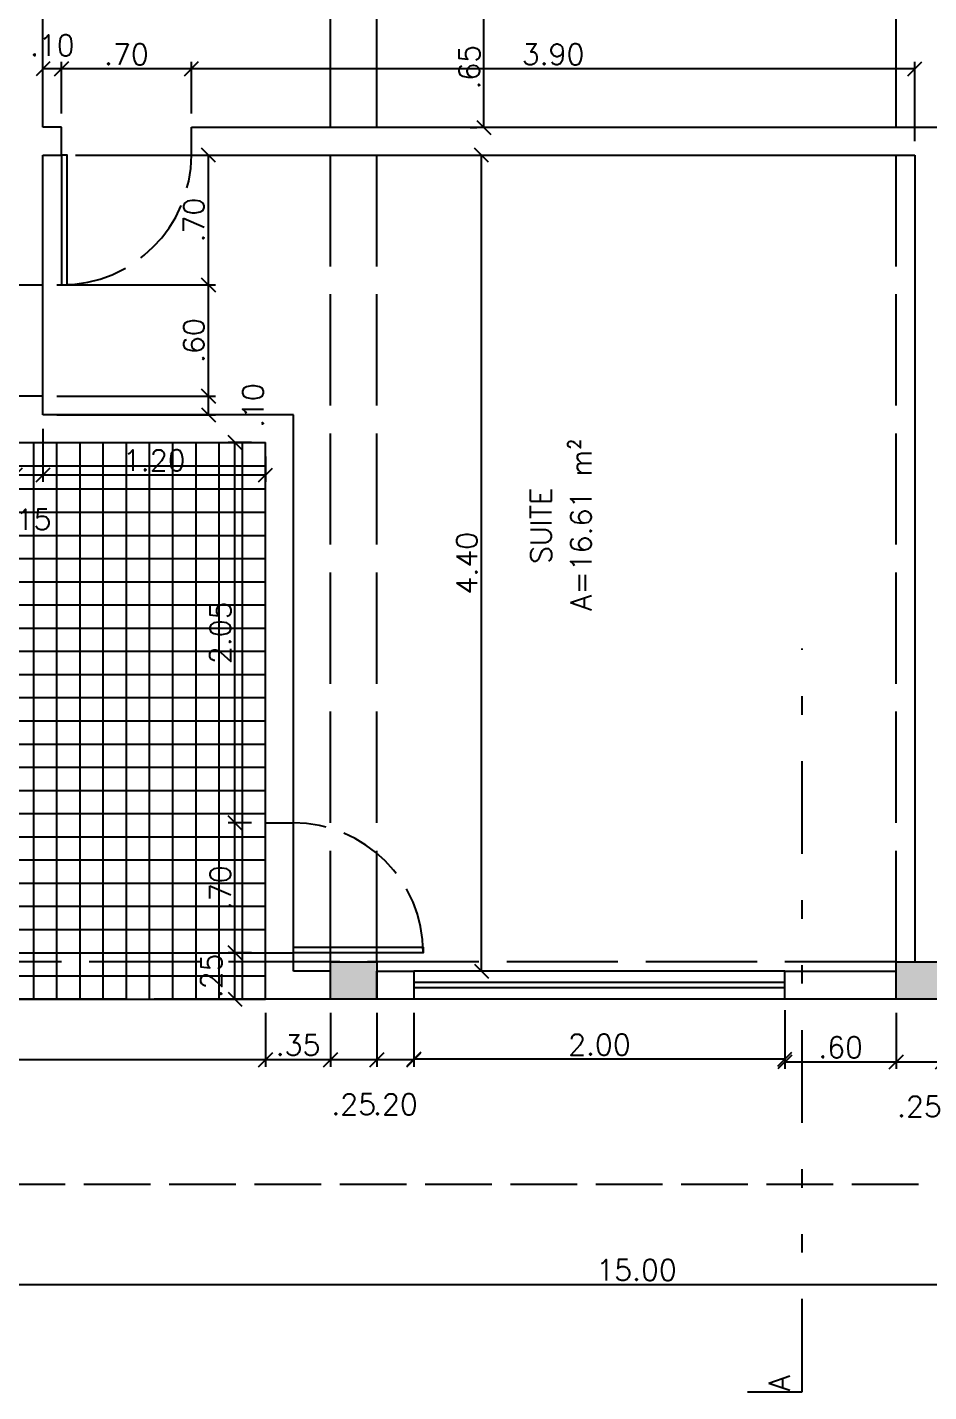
# Model space of a CAD drawing. Header units: inches. Extents: x -2 to 120, y -6 to 26.
# Drawn here: x 55.26 to 60.12, y -3.7 to 3.66 of the extents above; entities that cross this region are included whole.
import ezdxf

# ---------------------------------------------------------------- set-up
doc = ezdxf.new("R2010")
doc.units = ezdxf.units.IN
doc.header["$MEASUREMENT"] = 0
doc.linetypes.add('ACAD_ISO02W100', pattern=[15, 12, -3])
doc.linetypes.add('DIVIDE', pattern=[1.25, 0.5, -0.25, 0, -0.25, 0, -0.25])
for name, color, linetype in [('Alvenaria', 4, 'Continuous'), ('ARQ-COTAS', 1, 'Continuous'), ('ARQ-LINHACORTE', 3, 'DIVIDE'), ('ARQ-TEXTO2', 2, 'Continuous'), ('ARQ-TEXTO3', 3, 'Continuous'), ('Estrutura', 6, 'Continuous'), ('Hachura', 8, 'Continuous'), ('Janela', 3, 'Continuous'), ('Peitoril', 1, 'Continuous'), ('Porta', 3, 'Continuous'), ('Projecao', 1, 'ACAD_ISO02W100'), ('Soleira', 1, 'Continuous')]:
    doc.layers.add(name, color=color, linetype=linetype)
doc.layers.get('0').off()
doc.styles.add('ROMANS', font='romans.shx')
doc.dimstyles.new('1-75', dxfattribs={"dimscale": 0.75, "dimtxt": 0.15, "dimasz": 0.1, "dimexe": 0.05, "dimexo": 0.1, "dimgap": 0.03, "dimtad": 1, "dimzin": 5, "dimdsep": 46, "dimtxsty": 'ROMANS', "dimblk": 'OBLIQUE', "dimcen": 0, "dimclrd": 256, "dimclre": 256, "dimclrt": 2, "dimadec": 0, "dimazin": 0, "dimtfac": 1, "dimtofl": 0, "dimtmove": 2, "dimatfit": 3, "dimfxl": 0.04, "dimtolj": 1, "dimtzin": 1, "dimarcsym": 0})

# ---------------------------------------------------------------- blocks, each defined once
blk = doc.blocks.new('_Oblique')
at = {"color": 0, "linetype": 'ByBlock', "lineweight": -2}
blk.add_line((-0.5, -0.5), (0.5, 0.5), dxfattribs=at)
blk = doc.blocks.new('*D672')
at = {"layer": 'ARQ-COTAS', "lineweight": -2, "transparency": 16777216}
for p, q in [((55.4191, 1.6694), (56.2736, 1.6694)), ((56.2361, 1.5694), (56.2361, 1.6694)), ((55.4191, 1.5694), (56.2736, 1.5694))]:
    blk.add_line(p, q, dxfattribs=at)
at = {"layer": 'DEFPOINTS', "color": 0, "transparency": 16777216}
for p in [(55.3441, 1.6694), (56.2361, 1.6694), (55.3441, 1.5694)]:
    blk.add_point(p, dxfattribs=at)
at = {"layer": 'ARQ-COTAS', "lineweight": -2, "transparency": 16777216, "xscale": 0.07500000000000001, "yscale": 0.07500000000000001, "zscale": 0.07500000000000001}
for p, rotation in [((56.2361, 1.6694), 90), ((56.2361, 1.5694), 270)]:
    blk.add_blockref('_Oblique', p, dxfattribs=dict(at, rotation=rotation))
at = {"layer": 'ARQ-COTAS', "color": 2, "transparency": 16777216, "insert": (56.4761, 1.6194), "char_height": 0.1125, "attachment_point": 5, "rotation": 90, "style": 'ROMANS'}
blk.add_mtext('\\A1;.10', dxfattribs=at)
blk = doc.blocks.new('*D714')
at = {"layer": 'ARQ-COTAS', "lineweight": -2, "transparency": 16777216}
for p, q in [((59.9441, -1.6556), (59.9441, -1.9575)), ((60.1941, -1.6556), (60.1941, -1.9575)), ((60.1941, -1.92), (59.9441, -1.92))]:
    blk.add_line(p, q, dxfattribs=at)
at = {"layer": 'DEFPOINTS', "color": 0, "transparency": 16777216}
for p in [(59.9441, -1.5806), (60.1941, -1.5806), (59.9441, -1.92)]:
    blk.add_point(p, dxfattribs=at)
at = {"layer": 'ARQ-COTAS', "lineweight": -2, "transparency": 16777216, "xscale": 0.07500000000000001, "yscale": 0.07500000000000001, "zscale": 0.07500000000000001, "rotation": 180}
blk.add_blockref('_Oblique', (59.9441, -1.92), dxfattribs=at)
at = {"layer": 'ARQ-COTAS', "lineweight": -2, "transparency": 16777216, "xscale": 0.07500000000000001, "yscale": 0.07500000000000001, "zscale": 0.07500000000000001}
blk.add_blockref('_Oblique', (60.1941, -1.92), dxfattribs=at)
at = {"layer": 'ARQ-COTAS', "color": 2, "transparency": 16777216, "insert": (60.0691, -2.16), "char_height": 0.1125, "attachment_point": 5, "style": 'ROMANS'}
blk.add_mtext('\\A1;.25', dxfattribs=at)
blk = doc.blocks.new('*D715')
at = {"layer": 'ARQ-COTAS', "lineweight": -2, "transparency": 16777216}
for p, q in [((59.3441, -1.6556), (59.3441, -1.9575)), ((59.9441, -1.6556), (59.9441, -1.9575)), ((59.9441, -1.92), (59.3441, -1.92))]:
    blk.add_line(p, q, dxfattribs=at)
at = {"layer": 'DEFPOINTS', "color": 0, "transparency": 16777216}
for p in [(59.3441, -1.5806), (59.9441, -1.5806), (59.3441, -1.92)]:
    blk.add_point(p, dxfattribs=at)
at = {"layer": 'ARQ-COTAS', "lineweight": -2, "transparency": 16777216, "xscale": 0.07500000000000001, "yscale": 0.07500000000000001, "zscale": 0.07500000000000001, "rotation": 180}
blk.add_blockref('_Oblique', (59.3441, -1.92), dxfattribs=at)
at = {"layer": 'ARQ-COTAS', "lineweight": -2, "transparency": 16777216, "xscale": 0.07500000000000001, "yscale": 0.07500000000000001, "zscale": 0.07500000000000001}
blk.add_blockref('_Oblique', (59.9441, -1.92), dxfattribs=at)
at = {"layer": 'ARQ-COTAS', "color": 2, "transparency": 16777216, "insert": (59.6441, -1.8413), "char_height": 0.1125, "attachment_point": 5, "style": 'ROMANS'}
blk.add_mtext('\\A1;.60', dxfattribs=at)
blk = doc.blocks.new('*D716')
at = {"layer": 'ARQ-COTAS', "lineweight": -2, "transparency": 16777216}
for p, q in [((57.3441, -1.6556), (57.3441, -1.9427)), ((59.3441, -1.6408), (59.3441, -1.9427)), ((59.3441, -1.9052), (57.3441, -1.9052))]:
    blk.add_line(p, q, dxfattribs=at)
at = {"layer": 'DEFPOINTS', "color": 0, "transparency": 16777216}
for p in [(57.3441, -1.5806), (59.3441, -1.5658), (57.3441, -1.9052)]:
    blk.add_point(p, dxfattribs=at)
at = {"layer": 'ARQ-COTAS', "lineweight": -2, "transparency": 16777216, "xscale": 0.07500000000000001, "yscale": 0.07500000000000001, "zscale": 0.07500000000000001, "rotation": 180}
blk.add_blockref('_Oblique', (57.3441, -1.9052), dxfattribs=at)
at = {"layer": 'ARQ-COTAS', "lineweight": -2, "transparency": 16777216, "xscale": 0.07500000000000001, "yscale": 0.07500000000000001, "zscale": 0.07500000000000001}
blk.add_blockref('_Oblique', (59.3441, -1.9052), dxfattribs=at)
at = {"layer": 'ARQ-COTAS', "color": 2, "transparency": 16777216, "insert": (58.3441, -1.8265), "char_height": 0.1125, "attachment_point": 5, "style": 'ROMANS'}
blk.add_mtext('\\A1;2.00', dxfattribs=at)
blk = doc.blocks.new('*D717')
at = {"layer": 'ARQ-COTAS', "lineweight": -2, "transparency": 16777216}
for p, q in [((57.1441, -1.6556), (57.1441, -1.9454)), ((57.3441, -1.6556), (57.3441, -1.9454)), ((57.3441, -1.9079), (57.1441, -1.9079))]:
    blk.add_line(p, q, dxfattribs=at)
at = {"layer": 'DEFPOINTS', "color": 0, "transparency": 16777216}
for p in [(57.1441, -1.5806), (57.3441, -1.5806), (57.1441, -1.9079)]:
    blk.add_point(p, dxfattribs=at)
at = {"layer": 'ARQ-COTAS', "lineweight": -2, "transparency": 16777216, "xscale": 0.07500000000000001, "yscale": 0.07500000000000001, "zscale": 0.07500000000000001, "rotation": 180}
blk.add_blockref('_Oblique', (57.1441, -1.9079), dxfattribs=at)
at = {"layer": 'ARQ-COTAS', "lineweight": -2, "transparency": 16777216, "xscale": 0.07500000000000001, "yscale": 0.07500000000000001, "zscale": 0.07500000000000001}
blk.add_blockref('_Oblique', (57.3441, -1.9079), dxfattribs=at)
at = {"layer": 'ARQ-COTAS', "color": 2, "transparency": 16777216, "insert": (57.2441, -2.1479), "char_height": 0.1125, "attachment_point": 5, "style": 'ROMANS'}
blk.add_mtext('\\A1;.20', dxfattribs=at)
blk = doc.blocks.new('*D718')
at = {"layer": 'ARQ-COTAS', "lineweight": -2, "transparency": 16777216}
for p, q in [((56.8941, -1.6556), (56.8941, -1.9454)), ((57.1441, -1.6556), (57.1441, -1.9454)), ((57.1441, -1.9079), (56.8941, -1.9079))]:
    blk.add_line(p, q, dxfattribs=at)
at = {"layer": 'DEFPOINTS', "color": 0, "transparency": 16777216}
for p in [(56.8941, -1.5806), (57.1441, -1.5806), (56.8941, -1.9079)]:
    blk.add_point(p, dxfattribs=at)
at = {"layer": 'ARQ-COTAS', "lineweight": -2, "transparency": 16777216, "xscale": 0.07500000000000001, "yscale": 0.07500000000000001, "zscale": 0.07500000000000001, "rotation": 180}
blk.add_blockref('_Oblique', (56.8941, -1.9079), dxfattribs=at)
at = {"layer": 'ARQ-COTAS', "lineweight": -2, "transparency": 16777216, "xscale": 0.07500000000000001, "yscale": 0.07500000000000001, "zscale": 0.07500000000000001}
blk.add_blockref('_Oblique', (57.1441, -1.9079), dxfattribs=at)
at = {"layer": 'ARQ-COTAS', "color": 2, "transparency": 16777216, "insert": (57.0191, -2.1479), "char_height": 0.1125, "attachment_point": 5, "style": 'ROMANS'}
blk.add_mtext('\\A1;.25', dxfattribs=at)
blk = doc.blocks.new('*D719')
at = {"layer": 'ARQ-COTAS', "lineweight": -2, "transparency": 16777216}
for p, q in [((56.5441, -1.6556), (56.5441, -1.9454)), ((56.8941, -1.6556), (56.8941, -1.9454)), ((56.8941, -1.9079), (56.5441, -1.9079))]:
    blk.add_line(p, q, dxfattribs=at)
at = {"layer": 'DEFPOINTS', "color": 0, "transparency": 16777216}
for p in [(56.5441, -1.5806), (56.8941, -1.5806), (56.5441, -1.9079)]:
    blk.add_point(p, dxfattribs=at)
at = {"layer": 'ARQ-COTAS', "lineweight": -2, "transparency": 16777216, "xscale": 0.07500000000000001, "yscale": 0.07500000000000001, "zscale": 0.07500000000000001, "rotation": 180}
blk.add_blockref('_Oblique', (56.5441, -1.9079), dxfattribs=at)
at = {"layer": 'ARQ-COTAS', "lineweight": -2, "transparency": 16777216, "xscale": 0.07500000000000001, "yscale": 0.07500000000000001, "zscale": 0.07500000000000001}
blk.add_blockref('_Oblique', (56.8941, -1.9079), dxfattribs=at)
at = {"layer": 'ARQ-COTAS', "color": 2, "transparency": 16777216, "insert": (56.7191, -1.8291), "char_height": 0.1125, "attachment_point": 5, "style": 'ROMANS'}
blk.add_mtext('\\A1;.35', dxfattribs=at)
blk = doc.blocks.new('*D720')
at = {"layer": 'ARQ-COTAS', "lineweight": -2, "transparency": 16777216}
for p, q in [((52.2441, -1.6556), (52.2441, -1.9454)), ((56.5441, -1.6556), (56.5441, -1.9454)), ((56.5441, -1.9079), (52.2441, -1.9079))]:
    blk.add_line(p, q, dxfattribs=at)
at = {"layer": 'DEFPOINTS', "color": 0, "transparency": 16777216}
for p in [(52.2441, -1.5806), (56.5441, -1.5806), (52.2441, -1.9079)]:
    blk.add_point(p, dxfattribs=at)
at = {"layer": 'ARQ-COTAS', "lineweight": -2, "transparency": 16777216, "xscale": 0.07500000000000001, "yscale": 0.07500000000000001, "zscale": 0.07500000000000001, "rotation": 180}
blk.add_blockref('_Oblique', (52.2441, -1.9079), dxfattribs=at)
at = {"layer": 'ARQ-COTAS', "lineweight": -2, "transparency": 16777216, "xscale": 0.07500000000000001, "yscale": 0.07500000000000001, "zscale": 0.07500000000000001}
blk.add_blockref('_Oblique', (56.5441, -1.9079), dxfattribs=at)
at = {"layer": 'ARQ-COTAS', "color": 2, "transparency": 16777216, "insert": (54.3941, -1.8291), "char_height": 0.1125, "attachment_point": 5, "style": 'ROMANS'}
blk.add_mtext('\\A1;4.30', dxfattribs=at)
blk = doc.blocks.new('*D722')
at = {"layer": 'ARQ-COTAS', "lineweight": -2, "transparency": 16777216}
for p, q in [((51.0441, -2.6556), (51.0441, -3.158)), ((66.0441, -2.6556), (66.0441, -3.158)), ((66.0441, -3.1205), (51.0441, -3.1205))]:
    blk.add_line(p, q, dxfattribs=at)
at = {"layer": 'DEFPOINTS', "color": 0, "transparency": 16777216}
for p in [(51.0441, -2.5806), (66.0441, -2.5806), (51.0441, -3.1205)]:
    blk.add_point(p, dxfattribs=at)
at = {"layer": 'ARQ-COTAS', "lineweight": -2, "transparency": 16777216, "xscale": 0.07500000000000001, "yscale": 0.07500000000000001, "zscale": 0.07500000000000001, "rotation": 180}
blk.add_blockref('_Oblique', (51.0441, -3.1205), dxfattribs=at)
at = {"layer": 'ARQ-COTAS', "lineweight": -2, "transparency": 16777216, "xscale": 0.07500000000000001, "yscale": 0.07500000000000001, "zscale": 0.07500000000000001}
blk.add_blockref('_Oblique', (66.0441, -3.1205), dxfattribs=at)
at = {"layer": 'ARQ-COTAS', "color": 2, "transparency": 16777216, "insert": (58.5441, -3.0418), "char_height": 0.1125, "attachment_point": 5, "style": 'ROMANS'}
blk.add_mtext('\\A1;15.00', dxfattribs=at)
blk = doc.blocks.new('*D733')
at = {"layer": 'ARQ-COTAS', "lineweight": -2, "transparency": 16777216}
for p, q in [((56.1441, 3.1944), (56.1441, 3.4715)), ((60.0441, 3.0444), (60.0441, 3.4715)), ((60.0441, 3.434), (56.1441, 3.434))]:
    blk.add_line(p, q, dxfattribs=at)
at = {"layer": 'DEFPOINTS', "color": 0, "transparency": 16777216}
for p in [(56.1441, 3.434), (56.1441, 3.1194), (60.0441, 2.9694)]:
    blk.add_point(p, dxfattribs=at)
at = {"layer": 'ARQ-COTAS', "lineweight": -2, "transparency": 16777216, "xscale": 0.07500000000000001, "yscale": 0.07500000000000001, "zscale": 0.07500000000000001, "rotation": 180}
blk.add_blockref('_Oblique', (56.1441, 3.434), dxfattribs=at)
at = {"layer": 'ARQ-COTAS', "lineweight": -2, "transparency": 16777216, "xscale": 0.07500000000000001, "yscale": 0.07500000000000001, "zscale": 0.07500000000000001}
blk.add_blockref('_Oblique', (60.0441, 3.434), dxfattribs=at)
at = {"layer": 'ARQ-COTAS', "color": 2, "transparency": 16777216, "insert": (58.0941, 3.5128), "char_height": 0.1125, "attachment_point": 5, "style": 'ROMANS'}
blk.add_mtext('\\A1;3.90', dxfattribs=at)
blk = doc.blocks.new('*D734')
at = {"layer": 'ARQ-COTAS', "lineweight": -2, "transparency": 16777216}
for p, q in [((55.4441, 3.1944), (55.4441, 3.4715)), ((56.1441, 3.1944), (56.1441, 3.4715)), ((56.1441, 3.434), (55.4441, 3.434))]:
    blk.add_line(p, q, dxfattribs=at)
at = {"layer": 'DEFPOINTS', "color": 0, "transparency": 16777216}
for p in [(55.4441, 3.434), (55.4441, 3.1194), (56.1441, 3.1194)]:
    blk.add_point(p, dxfattribs=at)
at = {"layer": 'ARQ-COTAS', "lineweight": -2, "transparency": 16777216, "xscale": 0.07500000000000001, "yscale": 0.07500000000000001, "zscale": 0.07500000000000001, "rotation": 180}
blk.add_blockref('_Oblique', (55.4441, 3.434), dxfattribs=at)
at = {"layer": 'ARQ-COTAS', "lineweight": -2, "transparency": 16777216, "xscale": 0.07500000000000001, "yscale": 0.07500000000000001, "zscale": 0.07500000000000001}
blk.add_blockref('_Oblique', (56.1441, 3.434), dxfattribs=at)
at = {"layer": 'ARQ-COTAS', "color": 2, "transparency": 16777216, "insert": (55.7941, 3.5128), "char_height": 0.1125, "attachment_point": 5, "style": 'ROMANS'}
blk.add_mtext('\\A1;.70', dxfattribs=at)
blk = doc.blocks.new('*D735')
at = {"layer": 'ARQ-COTAS', "lineweight": -2, "transparency": 16777216}
for p, q in [((55.3441, 3.1944), (55.3441, 3.4715)), ((55.4441, 3.1944), (55.4441, 3.4715)), ((55.4441, 3.434), (55.3441, 3.434))]:
    blk.add_line(p, q, dxfattribs=at)
at = {"layer": 'DEFPOINTS', "color": 0, "transparency": 16777216}
for p in [(55.3441, 3.434), (55.3441, 3.1194), (55.4441, 3.1194)]:
    blk.add_point(p, dxfattribs=at)
at = {"layer": 'ARQ-COTAS', "lineweight": -2, "transparency": 16777216, "xscale": 0.07500000000000001, "yscale": 0.07500000000000001, "zscale": 0.07500000000000001, "rotation": 180}
blk.add_blockref('_Oblique', (55.3441, 3.434), dxfattribs=at)
at = {"layer": 'ARQ-COTAS', "lineweight": -2, "transparency": 16777216, "xscale": 0.07500000000000001, "yscale": 0.07500000000000001, "zscale": 0.07500000000000001}
blk.add_blockref('_Oblique', (55.4441, 3.434), dxfattribs=at)
at = {"layer": 'ARQ-COTAS', "color": 2, "transparency": 16777216, "insert": (55.3941, 3.5615), "char_height": 0.1125, "attachment_point": 5, "style": 'ROMANS'}
blk.add_mtext('\\A1;.10', dxfattribs=at)
blk = doc.blocks.new('*D774')
at = {"layer": 'ARQ-COTAS', "lineweight": -2, "transparency": 16777216}
for p, q in [((56.4691, 1.4194), (56.3417, 1.4194)), ((56.3792, -0.6306), (56.3792, 1.4194)), ((56.4691, -0.6306), (56.3417, -0.6306))]:
    blk.add_line(p, q, dxfattribs=at)
at = {"layer": 'DEFPOINTS', "color": 0, "transparency": 16777216}
for p in [(56.3792, 1.4194), (56.5441, 1.4194), (56.5441, -0.6306)]:
    blk.add_point(p, dxfattribs=at)
at = {"layer": 'ARQ-COTAS', "lineweight": -2, "transparency": 16777216, "xscale": 0.07500000000000001, "yscale": 0.07500000000000001, "zscale": 0.07500000000000001}
for p, rotation in [((56.3792, 1.4194), 90), ((56.3792, -0.6306), 270)]:
    blk.add_blockref('_Oblique', p, dxfattribs=dict(at, rotation=rotation))
at = {"layer": 'ARQ-COTAS', "color": 2, "transparency": 16777216, "insert": (56.3005, 0.3944), "char_height": 0.1125, "attachment_point": 5, "rotation": 90, "style": 'ROMANS'}
blk.add_mtext('\\A1;2.05', dxfattribs=at)
blk = doc.blocks.new('*D775')
at = {"layer": 'ARQ-COTAS', "lineweight": -2, "transparency": 16777216}
for p, q in [((55.1941, 1.4944), (55.1941, 1.2075)), ((55.3441, 1.4944), (55.3441, 1.2075)), ((55.1941, 1.245), (55.3441, 1.245))]:
    blk.add_line(p, q, dxfattribs=at)
at = {"layer": 'DEFPOINTS', "color": 0, "transparency": 16777216}
for p in [(55.1941, 1.5694), (55.3441, 1.5694), (55.3441, 1.245)]:
    blk.add_point(p, dxfattribs=at)
at = {"layer": 'ARQ-COTAS', "lineweight": -2, "transparency": 16777216, "xscale": 0.07500000000000001, "yscale": 0.07500000000000001, "zscale": 0.07500000000000001, "rotation": 180}
blk.add_blockref('_Oblique', (55.1941, 1.245), dxfattribs=at)
at = {"layer": 'ARQ-COTAS', "lineweight": -2, "transparency": 16777216, "xscale": 0.07500000000000001, "yscale": 0.07500000000000001, "zscale": 0.07500000000000001}
blk.add_blockref('_Oblique', (55.3441, 1.245), dxfattribs=at)
at = {"layer": 'ARQ-COTAS', "color": 2, "transparency": 16777216, "insert": (55.2691, 1.005), "char_height": 0.1125, "attachment_point": 5, "style": 'ROMANS'}
blk.add_mtext('\\A1;.15', dxfattribs=at)
blk = doc.blocks.new('*D777')
at = {"layer": 'ARQ-COTAS', "lineweight": -2, "transparency": 16777216}
for p, q in [((55.3441, 1.4944), (55.3441, 1.2075)), ((56.5441, 1.3444), (56.5441, 1.2075)), ((55.3441, 1.245), (56.5441, 1.245))]:
    blk.add_line(p, q, dxfattribs=at)
at = {"layer": 'DEFPOINTS', "color": 0, "transparency": 16777216}
for p in [(55.3441, 1.5694), (56.5441, 1.4194), (56.5441, 1.245)]:
    blk.add_point(p, dxfattribs=at)
at = {"layer": 'ARQ-COTAS', "lineweight": -2, "transparency": 16777216, "xscale": 0.07500000000000001, "yscale": 0.07500000000000001, "zscale": 0.07500000000000001, "rotation": 180}
blk.add_blockref('_Oblique', (55.3441, 1.245), dxfattribs=at)
at = {"layer": 'ARQ-COTAS', "lineweight": -2, "transparency": 16777216, "xscale": 0.07500000000000001, "yscale": 0.07500000000000001, "zscale": 0.07500000000000001}
blk.add_blockref('_Oblique', (56.5441, 1.245), dxfattribs=at)
at = {"layer": 'ARQ-COTAS', "color": 2, "transparency": 16777216, "insert": (55.9441, 1.3237), "char_height": 0.1125, "attachment_point": 5, "style": 'ROMANS'}
blk.add_mtext('\\A1;1.20', dxfattribs=at)
blk = doc.blocks.new('*D778')
at = {"layer": 'ARQ-COTAS', "lineweight": -2, "transparency": 16777216}
for p, q in [((56.4691, -0.6306), (56.3417, -0.6306)), ((56.3792, -1.3306), (56.3792, -0.6306)), ((56.4691, -1.3306), (56.3417, -1.3306))]:
    blk.add_line(p, q, dxfattribs=at)
at = {"layer": 'DEFPOINTS', "color": 0, "transparency": 16777216}
for p in [(56.3792, -0.6306), (56.5441, -0.6306), (56.5441, -1.3306)]:
    blk.add_point(p, dxfattribs=at)
at = {"layer": 'ARQ-COTAS', "lineweight": -2, "transparency": 16777216, "xscale": 0.07500000000000001, "yscale": 0.07500000000000001, "zscale": 0.07500000000000001}
for p, rotation in [((56.3792, -0.6306), 90), ((56.3792, -1.3306), 270)]:
    blk.add_blockref('_Oblique', p, dxfattribs=dict(at, rotation=rotation))
at = {"layer": 'ARQ-COTAS', "color": 2, "transparency": 16777216, "insert": (56.3005, -0.9806), "char_height": 0.1125, "attachment_point": 5, "rotation": 90, "style": 'ROMANS'}
blk.add_mtext('\\A1;.70', dxfattribs=at)
blk = doc.blocks.new('*D779')
at = {"layer": 'ARQ-COTAS', "lineweight": -2, "transparency": 16777216}
for p, q in [((56.4691, -1.3306), (56.3417, -1.3306)), ((56.3792, -1.5806), (56.3792, -1.3306)), ((56.4691, -1.5806), (56.3417, -1.5806))]:
    blk.add_line(p, q, dxfattribs=at)
at = {"layer": 'DEFPOINTS', "color": 0, "transparency": 16777216}
for p in [(56.3792, -1.3306), (56.5441, -1.3306), (56.5441, -1.5806)]:
    blk.add_point(p, dxfattribs=at)
at = {"layer": 'ARQ-COTAS', "lineweight": -2, "transparency": 16777216, "xscale": 0.07500000000000001, "yscale": 0.07500000000000001, "zscale": 0.07500000000000001}
for p, rotation in [((56.3792, -1.3306), 90), ((56.3792, -1.5806), 270)]:
    blk.add_blockref('_Oblique', p, dxfattribs=dict(at, rotation=rotation))
at = {"layer": 'ARQ-COTAS', "color": 2, "transparency": 16777216, "insert": (56.2517, -1.4556), "char_height": 0.1125, "attachment_point": 5, "rotation": 90, "style": 'ROMANS'}
blk.add_mtext('\\A1;.25', dxfattribs=at)
blk = doc.blocks.new('*D751')
at = {"layer": 'ARQ-COTAS', "lineweight": -2, "transparency": 16777216}
for p, q in [((57.6465, 3.7685), (57.684, 3.7685)), ((57.7215, 3.1185), (57.7215, 3.7685)), ((57.6465, 3.1185), (57.684, 3.1185))]:
    blk.add_line(p, q, dxfattribs=at)
at = {"layer": 'DEFPOINTS', "color": 0, "transparency": 16777216}
for p in [(57.7215, 3.7685), (57.7215, 3.7685), (57.7215, 3.1185)]:
    blk.add_point(p, dxfattribs=at)
at = {"layer": 'ARQ-COTAS', "lineweight": -2, "transparency": 16777216, "xscale": 0.07500000000000001, "yscale": 0.07500000000000001, "zscale": 0.07500000000000001}
for p, rotation in [((57.7215, 3.7685), 90), ((57.7215, 3.1185), 270)]:
    blk.add_blockref('_Oblique', p, dxfattribs=dict(at, rotation=rotation))
at = {"layer": 'ARQ-COTAS', "color": 2, "transparency": 16777216, "insert": (57.6428, 3.4435), "char_height": 0.1125, "attachment_point": 5, "rotation": 90, "style": 'ROMANS'}
blk.add_mtext('\\A1;.65', dxfattribs=at)
blk = doc.blocks.new('*D752')
at = {"layer": 'ARQ-COTAS', "lineweight": -2, "transparency": 16777216}
for p, q in [((57.633, 2.9694), (57.6705, 2.9694)), ((57.708, -1.4306), (57.708, 2.9694)), ((57.708, -1.4306), (57.6705, -1.4306))]:
    blk.add_line(p, q, dxfattribs=at)
at = {"layer": 'DEFPOINTS', "color": 0, "transparency": 16777216}
for p in [(57.708, 2.9694), (57.708, 2.9694), (57.783, -1.4306)]:
    blk.add_point(p, dxfattribs=at)
at = {"layer": 'ARQ-COTAS', "lineweight": -2, "transparency": 16777216, "xscale": 0.07500000000000001, "yscale": 0.07500000000000001, "zscale": 0.07500000000000001}
for p, rotation in [((57.708, 2.9694), 90), ((57.708, -1.4306), 270)]:
    blk.add_blockref('_Oblique', p, dxfattribs=dict(at, rotation=rotation))
at = {"layer": 'ARQ-COTAS', "color": 2, "transparency": 16777216, "insert": (57.6293, 0.7694), "char_height": 0.1125, "attachment_point": 5, "rotation": 90, "style": 'ROMANS'}
blk.add_mtext('\\A1;4.40', dxfattribs=at)
blk = doc.blocks.new('*D753')
at = {"layer": 'ARQ-COTAS', "lineweight": -2, "transparency": 16777216}
for p, q in [((55.4191, 2.2694), (56.2736, 2.2694)), ((56.2361, 1.6694), (56.2361, 2.2694)), ((55.4191, 1.6694), (56.2736, 1.6694))]:
    blk.add_line(p, q, dxfattribs=at)
at = {"layer": 'DEFPOINTS', "color": 0, "transparency": 16777216}
for p in [(55.3441, 2.2694), (56.2361, 2.2694), (55.3441, 1.6694)]:
    blk.add_point(p, dxfattribs=at)
at = {"layer": 'ARQ-COTAS', "lineweight": -2, "transparency": 16777216, "xscale": 0.07500000000000001, "yscale": 0.07500000000000001, "zscale": 0.07500000000000001}
for p, rotation in [((56.2361, 2.2694), 90), ((56.2361, 1.6694), 270)]:
    blk.add_blockref('_Oblique', p, dxfattribs=dict(at, rotation=rotation))
at = {"layer": 'ARQ-COTAS', "color": 2, "transparency": 16777216, "insert": (56.1574, 1.9694), "char_height": 0.1125, "attachment_point": 5, "rotation": 90, "style": 'ROMANS'}
blk.add_mtext('\\A1;.60', dxfattribs=at)
blk = doc.blocks.new('*D754')
at = {"layer": 'ARQ-COTAS', "lineweight": -2, "transparency": 16777216}
for p, q in [((55.5191, 2.9694), (56.2736, 2.9694)), ((56.2361, 2.2694), (56.2361, 2.9694)), ((55.7368, 2.2694), (56.2736, 2.2694))]:
    blk.add_line(p, q, dxfattribs=at)
at = {"layer": 'DEFPOINTS', "color": 0, "transparency": 16777216}
for p in [(55.4441, 2.9694), (56.2361, 2.9694), (55.6618, 2.2694)]:
    blk.add_point(p, dxfattribs=at)
at = {"layer": 'ARQ-COTAS', "lineweight": -2, "transparency": 16777216, "xscale": 0.07500000000000001, "yscale": 0.07500000000000001, "zscale": 0.07500000000000001}
for p, rotation in [((56.2361, 2.9694), 90), ((56.2361, 2.2694), 270)]:
    blk.add_blockref('_Oblique', p, dxfattribs=dict(at, rotation=rotation))
at = {"layer": 'ARQ-COTAS', "color": 2, "transparency": 16777216, "insert": (56.1574, 2.6194), "char_height": 0.1125, "attachment_point": 5, "rotation": 90, "style": 'ROMANS'}
blk.add_mtext('\\A1;.70', dxfattribs=at)

msp = doc.modelspace()

# ---------------------------------------------------------------- hatches: boundary and pattern name
at = {"layer": 'Hachura', "ltscale": 0.03}
h = msp.add_hatch(dxfattribs=at)
h.set_pattern_fill('NET', color=256, angle=90)
h.set_pattern_definition([(90, (65.04415, -1.5806), (-0.125, 8e-18), []), (180, (65.04415, -1.5806), (-2e-17, -0.125), [])])
h.paths.add_polyline_path([(61.1941, 2.9694), (60.1941, 2.9694), (60.1941, -1.3652), (61.7894, 0.2794), (63.1819, 1.715), (64.3987, 2.9694)])
h.paths.add_polyline_path([(61.6006, 1.3626), (61.6006, 1.4327), (61.5947, 1.4327), (61.5947, 1.3633), (61.6006, 1.3626, -1.008789), (61.6123, 1.5027), (61.6123, 1.4327), (61.6182, 1.4327), (61.6182, 1.502), (61.6123, 1.5027, -0.991288)], flags=16)
h.paths.add_polyline_path([(61.6592, 1.4327), (61.6592, 1.4785), (61.6533, 1.4846), (61.6533, 1.4327)], flags=0)
h.paths.add_polyline_path([(61.665, 1.4327), (61.6709, 1.4327), (61.6709, 1.4594), (61.665, 1.4707)], flags=0)
h.paths.add_polyline_path([(61.6358, 1.4327), (61.6358, 1.4964), (61.6299, 1.4988), (61.6299, 1.4327)], flags=0)
h.paths.add_polyline_path([(54.1941, 1.4194), (53.1941, 1.4194), (52.2441, 1.4194), (52.2441, -1.3806), (56.5441, -1.3806), (56.5441, -1.3306), (56.5441, -0.6306), (56.5441, 1.4194)])
h.paths.add_polyline_path([(54.1014, -0.117), (54.1014, -0.0469), (54.0955, -0.0469), (54.0955, -0.1163), (54.1014, -0.117, -1.008789), (54.1131, 0.0231), (54.1131, -0.0469), (54.119, -0.0469), (54.119, 0.0223), (54.1131, 0.0231, -0.991288)], flags=16)
h.paths.add_polyline_path([(54.1658, -0.009), (54.1658, -0.0469), (54.1717, -0.0469), (54.1717, -0.0202)], flags=0)
h.paths.add_polyline_path([(54.1483, -0.0469), (54.1483, 0.0098), (54.1424, 0.0137), (54.1424, -0.0469)], flags=0)
h.paths.add_polyline_path([(54.1541, -0.0469), (54.16, -0.0469), (54.16, -0.0011), (54.1541, 0.005)], flags=0)
h.paths.add_polyline_path([(54.1307, -0.0469), (54.1307, 0.0192), (54.1248, 0.021), (54.1248, -0.0469)], flags=0)
h.paths.add_polyline_path([(52.2441, 13.2194), (52.2441, 13.1694), (52.2441, 9.6194), (53.4941, 10.8694), (53.7041, 10.8694), (54.4041, 10.8694), (56.8941, 10.8694), (56.8941, 13.2294)])
h.paths.add_polyline_path([(52.2441, -1.3806), (52.2441, -1.5806), (56.5441, -1.5806), (56.5441, -1.3806)])
h.paths.add_polyline_path([(52.0441, 1.4194), (52.0441, -1.3306), (52.2441, -1.3306), (52.2441, 1.4194)])
h.paths.add_polyline_path([(52.0441, 13.1694), (52.0441, 9.4194), (52.2441, 9.6194), (52.2441, 13.1694)])
h.paths.add_polyline_path([(52.2441, 13.4194), (52.2441, 13.2194), (56.8941, 13.2294), (56.8941, 13.4294)])
h.paths.add_polyline_path([(57.1445, 9.2694), (57.1443, 3.9194), (57.5441, 3.9194), (59.5441, 3.9194), (59.9441, 3.9194), (59.9441, 5.9194), (59.0441, 5.9194), (59.0441, 5.9494, -0.393089), (59.9441, 6.9173), (59.9441, 6.9244, -0.376581), (59.0446, 7.8894), (59.0441, 7.8894), (59.0441, 7.9194), (59.9441, 7.9194), (59.9441, 9.2694)])
h.paths.add_polyline_path([(58.5569, 6.8653), (58.5569, 6.7952), (58.5627, 6.7952), (58.5627, 6.8645), (58.5569, 6.8653, -0.991288), (58.5451, 6.7251), (58.5451, 6.7952), (58.5393, 6.7952), (58.5393, 6.7258), (58.5451, 6.7251, -1.008789)], flags=16)
h.paths.add_polyline_path([(59.0441, 5.9494), (59.9441, 5.9494), (59.9441, 6.9173, 0.393089)], flags=17)
h.paths.add_polyline_path([(59.0446, 7.8894, 0.376581), (59.9441, 6.9244), (59.9441, 7.8894)], flags=17)
h.paths.add_polyline_path([(59.9441, 7.8894), (59.9441, 6.9244, 0.017544), (60.0142, 6.9198, -0.007728), (60.0441, 6.9194), (60.0441, 7.8894)])
h.paths.add_polyline_path([(59.9441, 6.9173), (59.9441, 5.9494), (60.0441, 5.9494), (60.0441, 6.9194, -0.0075), (60.0142, 6.9198, 0.018053)])
h.paths.add_polyline_path([(59.9441, 5.9194), (59.9441, 3.9194), (60.0441, 3.9194), (60.0441, 5.9194)])
h.paths.add_polyline_path([(59.9441, 9.2694), (59.9441, 7.9194), (60.0441, 7.9194), (60.0441, 9.2694)])
h.paths.add_polyline_path([(57.0441, 9.2694), (57.0441, 8.5694), (57.0441, 4.5694), (57.0441, 3.9194), (57.1443, 3.9194), (57.1445, 9.2694)])
h.paths.add_polyline_path([(57.1445, 9.4194), (57.1445, 9.2694), (59.9441, 9.2694), (59.9441, 9.4194)])
h.paths.add_polyline_path([(57.5441, 9.9194), (57.1445, 9.9194), (57.1445, 9.4194), (59.9441, 9.4194), (59.9441, 9.9194), (59.5441, 9.9194)])
h.paths.add_polyline_path([(57.0441, 9.9194), (57.0441, 9.4194), (57.1445, 9.4194), (57.1445, 9.9194)])
h.paths.add_polyline_path([(59.9441, 9.9194), (59.9441, 9.4194), (60.0441, 9.4194), (60.0441, 9.9194)])
h.paths.add_polyline_path([(61.5769, 1.5213), (61.5769, 2.0543), (61.4081, 2.0543), (61.4081, 1.5213)], flags=24)
h.paths.add_polyline_path([(61.3992, 1.2848), (61.3992, 2.0321), (61.2304, 2.0321), (61.2304, 1.2848)], flags=24)
h.paths.add_polyline_path([(53.8857, 1.2506), (53.5026, 1.2506), (53.5026, 1.0818), (53.8857, 1.0818)], flags=24)
h.paths.add_polyline_path([(52.8857, 1.2506), (52.5026, 1.2506), (52.5026, 1.0818), (52.8857, 1.0818)], flags=24)
h.paths.add_polyline_path([(56.3848, 0.1948), (56.3848, 0.594), (56.2161, 0.594), (56.2161, 0.1948)], flags=24)
h.paths.add_polyline_path([(55.4125, 1.2018), (55.1258, 1.2018), (55.1258, 1.0331), (55.4125, 1.0331)], flags=24)
h.paths.add_polyline_path([(54.8857, 1.2506), (54.5026, 1.2506), (54.5026, 1.0818), (54.8857, 1.0818)], flags=24)
h.paths.add_polyline_path([(56.1357, 1.2506), (55.7526, 1.2506), (55.7526, 1.0818), (56.1357, 1.0818)], flags=24)
h.paths.add_polyline_path([(56.3848, -1.1239), (56.3848, -0.8373), (56.2161, -0.8373), (56.2161, -1.1239)], flags=24)
h.paths.add_polyline_path([(56.3361, -1.5989), (56.3361, -1.3123), (56.1673, -1.3123), (56.1673, -1.5989)], flags=9)
h.paths.add_polyline_path([(54.0776, 0.0416), (54.0776, 0.5747), (53.9089, 0.5747), (53.9089, 0.0416)], flags=24)
h.paths.add_polyline_path([(53.8166, -0.166), (53.8166, 0.6081), (53.6479, 0.6081), (53.6479, -0.166)], flags=24)
h.paths.add_polyline_path([(55.846, 11.0527), (55.4523, 11.0527), (55.4523, 10.8839), (55.846, 10.8839)], flags=24)
h.paths.add_polyline_path([(54.1975, 11.0527), (53.9108, 11.0527), (53.9108, 10.8839), (54.1975, 10.8839)], flags=24)
h.paths.add_polyline_path([(53.7264, 11.0378), (53.4719, 11.0378), (53.4719, 10.869), (53.7264, 10.869)], flags=24)
h.paths.add_polyline_path([(56.4798, 11.8493), (56.4798, 12.2484), (56.311, 12.2484), (56.311, 11.8493)], flags=24)
h.paths.add_polyline_path([(56.4351, 13.1852), (56.4351, 13.4718), (56.2664, 13.4718), (56.2664, 13.1852)], flags=9)
h.paths.add_polyline_path([(55.0088, 11.7433), (55.0088, 12.5174), (54.8401, 12.5174), (54.8401, 11.7433)], flags=24)
h.paths.add_polyline_path([(52.2625, 1.2018), (51.9758, 1.2018), (51.9758, 1.0331), (52.2625, 1.0331)], flags=9)
h.paths.add_polyline_path([(58.7437, 8.6266), (58.3446, 8.6266), (58.3446, 8.4578), (58.7437, 8.4578)], flags=24)
h.paths.add_polyline_path([(58.7437, 4.2473), (58.3446, 4.2473), (58.3446, 4.0786), (58.7437, 4.0786)], flags=24)
h.paths.add_polyline_path([(57.4875, 4.2473), (57.2008, 4.2473), (57.2008, 4.0786), (57.4875, 4.0786)], flags=24)
h.paths.add_polyline_path([(59.8875, 4.2473), (59.6008, 4.2473), (59.6008, 4.0786), (59.8875, 4.0786)], flags=24)
h.paths.add_polyline_path([(57.7243, 6.3675), (57.7243, 6.7666), (57.5555, 6.7666), (57.5555, 6.3675)], flags=24)
h.paths.add_polyline_path([(57.7243, 4.1011), (57.7243, 4.3877), (57.5555, 4.3877), (57.5555, 4.1011)], flags=24)
h.paths.add_polyline_path([(57.7243, 8.7737), (57.7243, 9.0603), (57.5555, 9.0603), (57.5555, 8.7737)], flags=24)
h.paths.add_polyline_path([(58.043, 9.2011), (58.043, 9.4877), (57.8743, 9.4877), (57.8743, 9.2011)], flags=9)
h.paths.add_polyline_path([(58.5214, 6.8838), (58.5214, 7.4168), (58.3527, 7.4168), (58.3527, 6.8838)], flags=24)
h.paths.add_polyline_path([(58.3016, 6.4053), (58.3016, 7.6883), (58.1328, 7.6883), (58.1328, 6.4053)], flags=24)
h.paths.add_polyline_path([(60.2125, 4.2376), (59.9258, 4.2376), (59.9258, 4.0689), (60.2125, 4.0689)], flags=9)
h.paths.add_polyline_path([(60.2625, 8.4653), (59.9758, 8.4653), (59.9758, 8.2966), (60.2625, 8.2966)], flags=9)
h.paths.add_polyline_path([(57.1625, 4.2217), (56.8758, 4.2217), (56.8758, 4.0529), (57.1625, 4.0529)], flags=9)
h.paths.add_polyline_path([(57.4862, 9.5892), (57.1996, 9.5892), (57.1996, 9.4204), (57.4862, 9.4204)], flags=24)
h.paths.add_polyline_path([(58.7437, 9.5892), (58.3446, 9.5892), (58.3446, 9.4204), (58.7437, 9.4204)], flags=24)
h.paths.add_polyline_path([(59.8865, 9.5892), (59.5999, 9.5892), (59.5999, 9.4204), (59.8865, 9.4204)], flags=24)
h.paths.add_polyline_path([(57.7243, 9.5261), (57.7243, 9.8127), (57.5555, 9.8127), (57.5555, 9.5261)], flags=24)
h.paths.add_polyline_path([(57.1494, 9.5754), (56.8628, 9.5754), (56.8628, 9.4066), (57.1494, 9.4066)], flags=9)
h.paths.add_polyline_path([(60.2125, 9.6177), (59.9258, 9.6177), (59.9258, 9.4489), (60.2125, 9.4489)], flags=9)
h = msp.add_hatch(dxfattribs=at)
h.set_pattern_fill('AR-CONC', color=256, scale=0.01, angle=90)
h.set_pattern_definition([(140, (65.04415, -1.5806), (0.00627521, 0.07172602), [0.0075, -0.0825]), (85, (65.04415, -1.5806), (-0.0752192, -0.01387513), [0.006, -0.066]), (190.45144, (65.04467, -1.574625), (-0.068944, 0.05785088), [0.00637402, -0.0701142]), (136.1842, (65.02415, -1.5806), (0.01655193, 0.10672413), [0.01125, -0.12375]), (186.63564, (65.02553, -1.57171), (-0.09741186, 0.0934662), [0.00956103, -0.1051714]), (81.18416, (65.02415, -1.5806), (-0.09741186, 0.0934662), [0.009, -0.099]), (111, (65.02915, -1.5706), (0.04026189, 0.0596907), [0.0075, -0.0825]), (56, (65.02915, -1.5706), (-0.072515, 0.02433153), [0.006, -0.066]), (161.45144, (65.0325, -1.56563), (-0.03225312, 0.08402224), [0.00637402, -0.0701142]), (127.5, (65.044147, -1.580602), (-0.033289385, 0.001215986), [0, -0.0652, 0, -0.067, 0, -0.06625]), (97.5, (65.044147, -1.580602), (-0.03944117, 0.026306954), [0, -0.0382, 0, -0.0637, 0, -0.02525]), (57.5, (65.044147, -1.602902), (0.002255487, 0.053382244), [0, -0.025, 0, -0.078, 0, -0.1035]), (47.5, (65.044147, -1.6129), (-0.0100105, 0.05831862), [0, -0.0325, 0, -0.0518, 0, -0.0735])])
h.paths.add_polyline_path([(59.9441, -1.3806), (59.9441, -1.5806), (60.1941, -1.5806), (60.1941, -1.3806)])
h.paths.add_polyline_path([(57.1441, -1.5806), (57.1441, -1.3806), (56.8941, -1.3806), (56.8941, -1.5806)])
h.paths.add_polyline_path([(56.8943, 3.9194), (56.8943, 3.7694), (57.1441, 3.7694), (57.1441, 3.9194)])
h.paths.add_polyline_path([(59.9441, 3.9194), (59.9441, 3.7694), (60.1941, 3.7694), (60.1941, 3.9194)])
h.paths.add_polyline_path([(59.9441, 9.4194), (59.9441, 9.2694), (60.1941, 9.2694), (60.1941, 9.4194)])
h.paths.add_polyline_path([(56.8945, 9.4194), (56.8945, 9.2694), (57.1441, 9.2694), (57.1441, 9.4194)])
h.paths.add_polyline_path([(52.2441, -1.3306), (52.0441, -1.3306), (52.0441, -1.5806), (52.2441, -1.5806)])
h.paths.add_polyline_path([(52.0441, 3.9694), (52.0441, 3.7194), (52.2441, 3.7194), (52.2441, 3.9694)])
h.paths.add_polyline_path([(52.0441, 9.1694), (52.2441, 9.1694), (52.2441, 9.4194), (52.0441, 9.4194)])
h.paths.add_polyline_path([(52.0441, 13.1694), (52.2441, 13.1694), (52.2441, 13.4194), (52.0441, 13.4194)])
h.paths.add_polyline_path([(59.9441, 13.2294), (60.1941, 13.2294), (60.1941, 13.4294), (59.9441, 13.4294)])
h.paths.add_polyline_path([(64.8441, 13.4294), (64.8441, 13.1794), (65.0441, 13.1794), (65.0441, 13.4294)])
h.paths.add_polyline_path([(64.8441, 9.4794), (64.8441, 9.2294), (65.0441, 9.2294), (65.0441, 9.4794)])
h.paths.add_polyline_path([(64.8441, 3.9694), (64.8441, 3.7194), (65.0441, 3.7194), (65.0441, 3.9694)])
h.paths.add_polyline_path([(64.8441, -1.3306), (64.8441, -1.5806), (65.0441, -1.5806), (65.0441, -1.3306)])
h.paths.add_polyline_path([(58.5214, 12.0944), (58.5214, 12.6274), (58.3527, 12.6274), (58.3527, 12.0944)], flags=9)
h.paths.add_polyline_path([(58.3565, 11.9418), (58.3565, 12.5231), (58.1877, 12.5231), (58.1877, 11.9418)], flags=9)

# ---------------------------------------------------------------- linework, layer by layer
at = {"layer": 'Alvenaria'}
for p, q in [((55.3441, 3.1194), (55.3441, 3.7694)), ((55.4441, 3.1194), (55.3441, 3.1194)), ((55.4441, 2.9694), (55.4441, 3.1194)), ((56.1441, 2.9694), (56.1441, 3.1194)), ((56.1441, 3.1194), (61.1941, 3.1194)), ((55.3441, 2.2694), (55.3441, 2.9694)), ((55.3441, 2.9694), (55.4441, 2.9694)), ((56.1441, 2.9694), (60.0441, 2.9694)), ((60.0441, 2.9694), (60.0441, -1.3806)), ((55.1941, 2.2694), (55.3441, 2.2694)), ((55.3441, 1.6694), (55.1941, 1.6694)), ((55.3441, 1.5694), (55.3441, 1.6694)), ((56.6941, 1.5694), (55.3441, 1.5694)), ((56.6941, -0.6306), (56.6941, 1.5694)), ((54.1941, 1.4194), (56.5441, 1.4194)), ((56.5441, -0.6306), (56.5441, 1.4194)), ((56.5441, -0.6306), (56.6941, -0.6306)), ((56.5441, -1.5806), (56.5441, -1.3306)), ((56.5441, -1.3306), (56.6941, -1.3306)), ((56.6941, -1.4306), (56.6941, -1.3306)), ((56.8941, -1.4306), (56.6941, -1.4306)), ((57.1441, -1.5806), (57.1441, -1.4306)), ((57.1441, -1.4306), (57.3441, -1.4306)), ((57.3441, -1.4306), (57.3441, -1.5806)), ((59.3441, -1.5806), (59.3441, -1.4306)), ((59.3441, -1.4306), (59.9441, -1.4306)), ((56.8941, -1.5806), (56.5441, -1.5806)), ((57.3441, -1.5806), (57.1441, -1.5806)), ((59.9441, -1.5806), (59.3441, -1.5806))]:
    msp.add_line(p, q, dxfattribs=at)
at = {"layer": 'ARQ-LINHACORTE'}
for p, q in [((59.4369, -3.6976), (59.4369, 0.3088)), ((59.1423, -3.6976), (59.4369, -3.6976))]:
    msp.add_line(p, q, dxfattribs=at)
at = {"layer": 'Estrutura'}
for p, q in [((56.8941, -1.5806), (56.8941, -1.3806)), ((56.8941, -1.3806), (57.1441, -1.3806)), ((57.1441, -1.3806), (57.1441, -1.5806)), ((59.9441, -1.5806), (59.9441, -1.3806)), ((59.9441, -1.3806), (60.1941, -1.3806)), ((57.1441, -1.5806), (56.8941, -1.5806)), ((60.1941, -1.5806), (59.9441, -1.5806))]:
    msp.add_line(p, q, dxfattribs=at)
at = {"layer": 'Janela'}
for p, q in [((59.3441, -1.4906), (57.3441, -1.4906)), ((59.3441, -1.5206), (57.3441, -1.5206))]:
    msp.add_line(p, q, dxfattribs=at)
at = {"layer": 'Peitoril'}
for p, q in [((59.3441, -1.4306), (57.3441, -1.4306)), ((59.3441, -1.5806), (57.3441, -1.5806))]:
    msp.add_line(p, q, dxfattribs=at)
at = {"layer": 'Porta', "ltscale": 0.05}
for points in [[(55.4441, 2.9694), (55.4441, 2.2694), (55.4741, 2.2694), (55.4741, 2.9694)], [(56.6941, -1.3306), (56.6941, -1.3006), (57.3941, -1.3006), (57.3941, -1.3306)]]:
    msp.add_lwpolyline(points, close=True, dxfattribs=at)
at = {"layer": 'Projecao', "ltscale": 0.05}
for p, q in [((56.8941, -1.3806), (56.8946, 13.2294)), ((57.1441, -1.3806), (57.1446, 13.2294)), ((59.9441, -1.3806), (59.9441, 13.2294)), ((59.9441, -1.3806), (52.2441, -1.3806)), ((56.5441, -1.5806), (52.2441, -1.5806))]:
    msp.add_line(p, q, dxfattribs=at)
at = {"layer": 'Projecao', "ltscale": 0.03}
msp.add_line((66.0441, -2.5806), (51.0441, -2.5806), dxfattribs=at)
for centre, start, end in [((55.4441, 2.9694), 270, 0), ((56.6941, -1.3306), 0, 90)]:
    msp.add_arc(centre, 0.7, start, end, dxfattribs=at)
at = {"layer": 'Soleira'}
for p, q in [((55.3441, 1.6694), (55.3441, 2.2694)), ((56.5441, -1.3306), (56.5441, -0.6306)), ((56.6941, -1.3306), (56.6941, -0.6306))]:
    msp.add_line(p, q, dxfattribs=at)

# ---------------------------------------------------------------- texts
at = {"layer": 'ARQ-TEXTO2', "char_height": 0.1125, "attachment_point": 1, "rotation": 90, "style": 'ROMANS'}
for s, insert in [('A=16.61 m²', (58.1885, 0.5139)), ('A', (59.2572, -3.6945))]:
    msp.add_mtext(s, dxfattribs=dict(at, insert=insert))
at = {"layer": 'ARQ-TEXTO3', "insert": (58.0292, 0.9706), "char_height": 0.1125, "attachment_point": 5, "rotation": 90, "style": 'ROMANS'}
msp.add_mtext('SUITE', dxfattribs=at)

# ---------------------------------------------------------------- dimensions: what is measured, and where the dimension line sits
at = {"layer": 'ARQ-COTAS'}
for base, p1, p2, angle, picture, middle in [((57.7215, 3.7685), (57.7215, 3.1185), (57.7215, 3.7685), 90, '*D751', (57.6428, 3.4435)), ((55.3441, 3.434), (55.4441, 3.1194), (55.3441, 3.1194), 180, '*D735', (55.3941, 3.5615)), ((55.4441, 3.434), (56.1441, 3.1194), (55.4441, 3.1194), 180, '*D734', (55.7941, 3.5128)), ((56.1441, 3.434), (60.0441, 2.9694), (56.1441, 3.1194), 180, '*D733', (58.0941, 3.5128)), ((56.2361, 2.9694), (55.6618, 2.2694), (55.4441, 2.9694), 90, '*D754', (56.1574, 2.6194)), ((57.708, 2.9694), (57.783, -1.4306), (57.708, 2.9694), 90, '*D752', (57.6293, 0.7694)), ((56.2361, 2.2694), (55.3441, 1.6694), (55.3441, 2.2694), 90, '*D753', (56.1574, 1.9694)), ((56.2361, 1.6694), (55.3441, 1.5694), (55.3441, 1.6694), 90, '*D672', (56.4761, 1.6194)), ((56.3792, 1.4194), (56.5441, -0.6306), (56.5441, 1.4194), 90, '*D774', (56.3005, 0.3944)), ((56.3792, -0.6306), (56.5441, -1.3306), (56.5441, -0.6306), 90, '*D778', (56.3005, -0.9806)), ((56.3792, -1.3306), (56.5441, -1.5806), (56.5441, -1.3306), 90, '*D779', (56.2517, -1.4556)), ((52.2441, -1.9079), (56.5441, -1.5806), (52.2441, -1.5806), 180, '*D720', (54.3941, -1.8291)), ((56.5441, -1.9079), (56.8941, -1.5806), (56.5441, -1.5806), 180, '*D719', (56.7191, -1.8291)), ((56.8941, -1.9079), (57.1441, -1.5806), (56.8941, -1.5806), 180, '*D718', (57.0191, -2.1479)), ((57.1441, -1.9079), (57.3441, -1.5806), (57.1441, -1.5806), 180, '*D717', (57.2441, -2.1479)), ((57.3441, -1.9052), (59.3441, -1.5658), (57.3441, -1.5806), 180, '*D716', (58.3441, -1.8265)), ((59.3441, -1.92), (59.9441, -1.5806), (59.3441, -1.5806), 180, '*D715', (59.6441, -1.8413)), ((59.9441, -1.92), (60.1941, -1.5806), (59.9441, -1.5806), 180, '*D714', (60.0691, -2.16)), ((51.0441, -3.1205), (66.0441, -2.5806), (51.0441, -2.5806), 180, '*D722', (58.5441, -3.0418))]:
    dim = msp.add_linear_dim(base=base, p1=p1, p2=p2, angle=angle, dimstyle='1-75', dxfattribs=at)
    dim.commit()
    dim.dimension.update_dxf_attribs({"geometry": picture, "text_midpoint": middle})
for base, p1, p2, picture, middle in [((55.3441, 1.245), (55.1941, 1.5694), (55.3441, 1.5694), '*D775', (55.2691, 1.005)), ((56.5441, 1.245), (55.3441, 1.5694), (56.5441, 1.4194), '*D777', (55.9441, 1.3237))]:
    dim = msp.add_linear_dim(base=base, p1=p1, p2=p2, dimstyle='1-75', dxfattribs=at)
    dim.commit()
    dim.dimension.update_dxf_attribs({"geometry": picture, "text_midpoint": middle})

doc.saveas('drawing.dxf')
